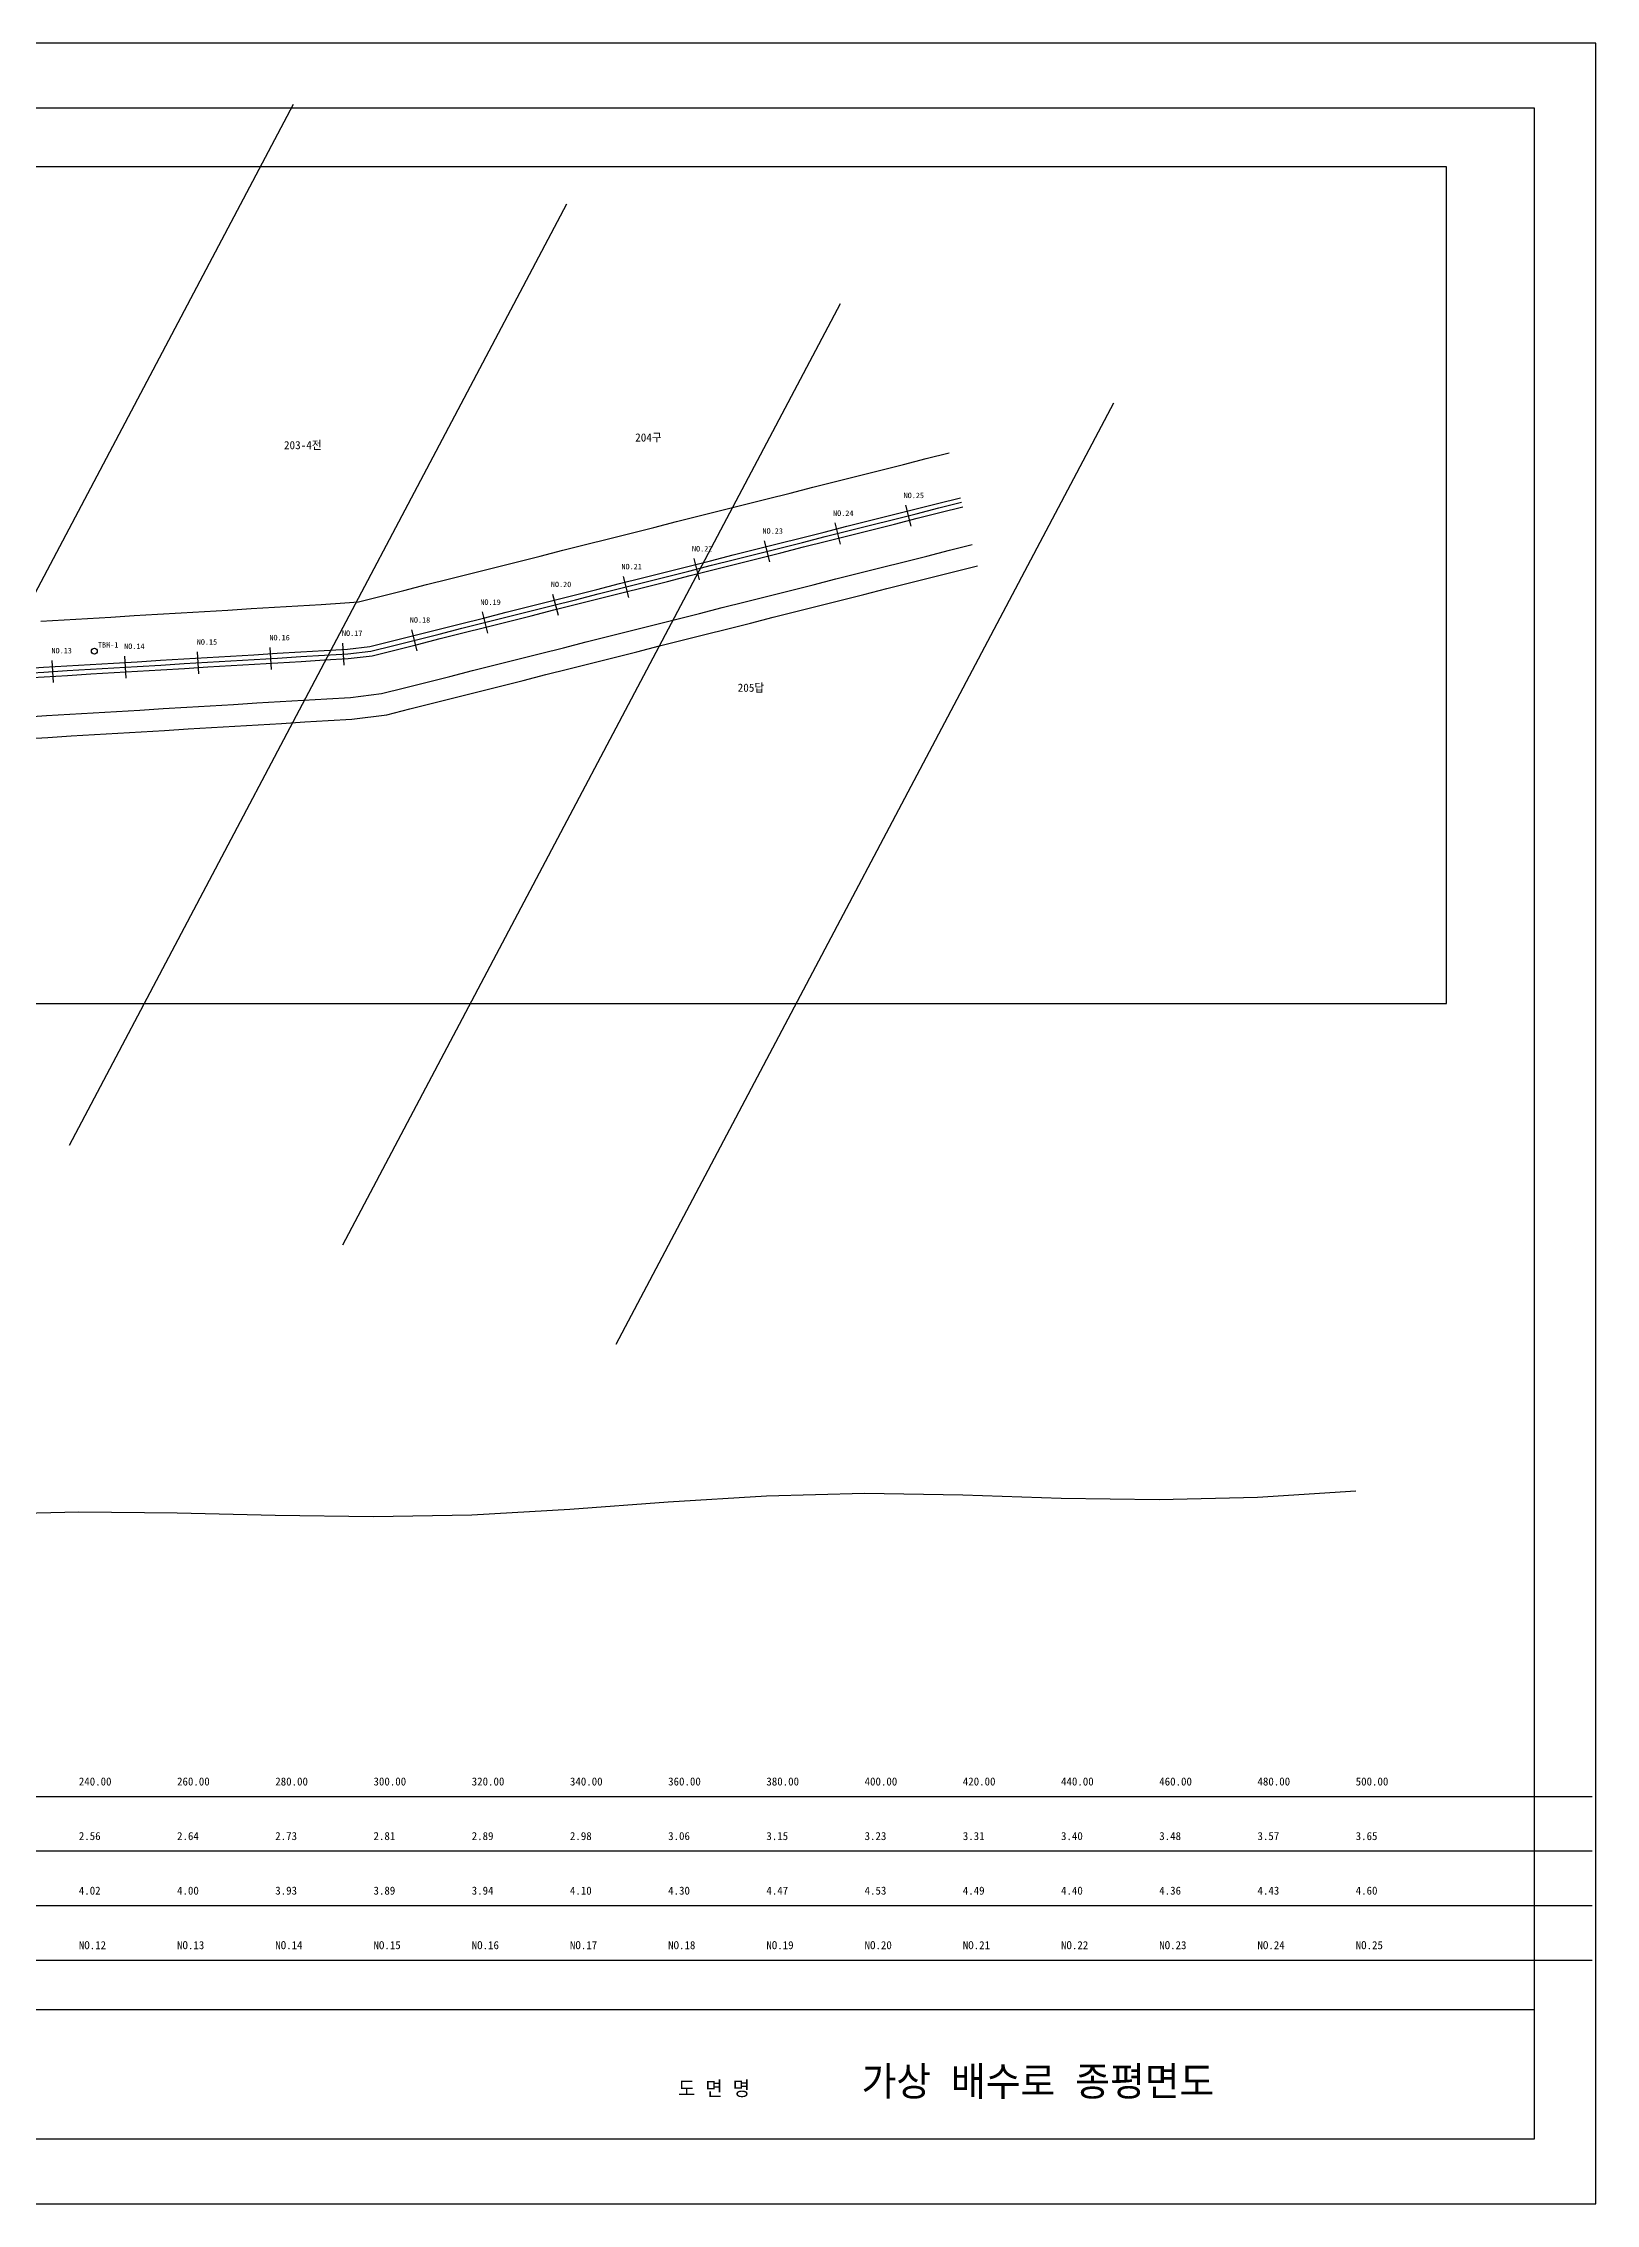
# Model space of a CAD drawing. Header units: millimetres. Extents: x 20000 to 30844, y 0 to 659.
# Drawn here: x 20414 to 20841, y 0 to 594 of the extents above; entities that cross this region are included whole.
import ezdxf

# ---------------------------------------------------------------- set-up
doc = ezdxf.new("R2010")
doc.units = ezdxf.units.MM
for name, color, linetype in [('CL', 1, 'Continuous'), ('FORM', 7, 'Continuous'), ('GROUND', 3, 'Continuous'), ('기준점', 1, 'Continuous'), ('도로', 8, 'Continuous'), ('수로', 5, 'Continuous'), ('지번', 3, 'Continuous'), ('측점', 2, 'Continuous'), ('테이블', 7, 'Continuous')]:
    doc.layers.add(name, color=color, linetype=linetype)

msp = doc.modelspace()

# ---------------------------------------------------------------- linework, layer by layer
at = {"layer": 'CL'}
msp.add_lwpolyline([(20407.94, 420.73), (20414.36, 421.12), (20420.79, 421.5), (20427.22, 421.89), (20433.65, 422.27), (20440.07, 422.66), (20446.5, 423.04), (20452.93, 423.43), (20459.36, 423.81), (20465.79, 424.2), (20472.21, 424.58), (20478.64, 424.97), (20485.07, 425.35), (20491.5, 425.74), (20497.92, 426.12), (20504.3, 426.84), (20510.55, 428.41), (20516.79, 429.99), (20523.03, 431.56), (20529.28, 433.14), (20535.52, 434.71), (20541.76, 436.29), (20548.01, 437.86), (20554.25, 439.44), (20560.5, 441.01), (20566.74, 442.59), (20572.98, 444.16), (20579.23, 445.74), (20585.47, 447.31), (20591.71, 448.89), (20597.96, 450.46), (20604.2, 452.04), (20610.45, 453.62), (20616.69, 455.19), (20622.93, 456.77), (20629.18, 458.34), (20635.42, 459.92), (20641.66, 461.49), (20647.91, 463.07), (20654.15, 464.64), (20660.4, 466.22), (20666.64, 467.79)], dxfattribs=at)
at = {"layer": 'FORM'}
msp.add_line((20016.82, 53.46), (20824.18, 53.46), dxfattribs=at)
for points in [[(20000, 0), (20841, 0), (20841, 594), (20000, 594)], [(20016.82, 17.82), (20824.18, 17.82), (20824.18, 576.18), (20016.82, 576.18)]]:
    msp.add_lwpolyline(points, close=True, dxfattribs=at)
at = {"layer": 'GROUND'}
msp.add_lwpolyline([(20397, 189.64), (20424, 190.25), (20451, 189.98), (20478, 189.29), (20505, 188.91), (20532, 189.44), (20559, 191), (20586, 192.99), (20613, 194.66), (20640, 195.34), (20667, 194.93), (20694, 194.04), (20721, 193.62), (20748, 194.29), (20775, 195.97)], dxfattribs=at)
at = {"layer": '기준점'}
msp.add_circle((20428.26, 426.85), 0.8, dxfattribs=at)
at = {"layer": '도로'}
for points in [[(20413.53, 435.09), (20419.95, 435.48), (20426.38, 435.86), (20432.81, 436.25), (20439.24, 436.63), (20445.66, 437.02), (20452.09, 437.4), (20458.52, 437.79), (20464.95, 438.17), (20471.38, 438.56), (20477.8, 438.94), (20484.23, 439.33), (20490.66, 439.71), (20497.09, 440.1), (20500.88, 440.41), (20507.12, 441.99), (20513.37, 443.56), (20519.61, 445.14), (20525.85, 446.71), (20532.1, 448.29), (20538.34, 449.86), (20544.58, 451.44), (20550.83, 453.01), (20557.07, 454.59), (20563.31, 456.16), (20569.56, 457.74), (20575.8, 459.31), (20582.05, 460.89), (20588.29, 462.46), (20594.53, 464.04), (20600.78, 465.61), (20607.02, 467.19), (20613.26, 468.76), (20619.51, 470.34), (20625.75, 471.92), (20632, 473.49), (20638.24, 475.07), (20644.48, 476.64), (20650.73, 478.22), (20656.97, 479.79), (20663.21, 481.37)], [(20408.65, 408.75), (20415.08, 409.14), (20421.51, 409.52), (20427.94, 409.91), (20434.36, 410.29), (20440.79, 410.68), (20447.22, 411.07), (20453.65, 411.45), (20460.08, 411.84), (20466.5, 412.22), (20472.93, 412.61), (20479.36, 412.99), (20485.79, 413.38), (20492.21, 413.76), (20498.64, 414.15), (20507.24, 415.2), (20513.48, 416.78), (20519.73, 418.35), (20525.97, 419.93), (20532.21, 421.5), (20538.46, 423.08), (20544.7, 424.65), (20550.94, 426.23), (20557.19, 427.8), (20563.43, 429.38), (20569.68, 430.95), (20575.92, 432.53), (20582.16, 434.1), (20588.41, 435.68), (20594.65, 437.25), (20600.89, 438.83), (20607.14, 440.4), (20613.38, 441.98), (20619.63, 443.55), (20625.87, 445.13), (20632.11, 446.71), (20638.36, 448.28), (20644.6, 449.86), (20650.84, 451.43), (20657.09, 453.01), (20663.33, 454.58), (20669.57, 456.16)], [(20409.01, 402.77), (20415.44, 403.15), (20421.87, 403.54), (20428.3, 403.92), (20434.72, 404.31), (20441.15, 404.69), (20447.58, 405.08), (20454.01, 405.46), (20460.43, 405.85), (20466.86, 406.23), (20473.29, 406.62), (20479.72, 407), (20486.15, 407.39), (20492.57, 407.77), (20499, 408.16), (20508.71, 409.38), (20514.95, 410.96), (20521.19, 412.53), (20527.44, 414.11), (20533.68, 415.68), (20539.92, 417.26), (20546.17, 418.83), (20552.41, 420.41), (20558.66, 421.98), (20564.9, 423.56), (20571.14, 425.14), (20577.39, 426.71), (20583.63, 428.29), (20589.87, 429.86), (20596.12, 431.44), (20602.36, 433.01), (20608.61, 434.59), (20614.85, 436.16), (20621.09, 437.74), (20627.34, 439.31), (20633.58, 440.89), (20639.82, 442.46), (20646.07, 444.04), (20652.31, 445.61), (20658.56, 447.19), (20664.8, 448.76), (20671.04, 450.34)]]:
    msp.add_lwpolyline(points, dxfattribs=at)
at = {"layer": '수로'}
for points in [[(20407.86, 422.03), (20414.29, 422.42), (20420.71, 422.8), (20427.14, 423.19), (20433.57, 423.57), (20440, 423.96), (20446.42, 424.34), (20452.85, 424.73), (20459.28, 425.11), (20465.71, 425.5), (20472.14, 425.88), (20478.56, 426.27), (20484.99, 426.65), (20491.42, 427.04), (20497.85, 427.42), (20503.98, 428.1), (20510.23, 429.67), (20516.47, 431.25), (20522.72, 432.82), (20528.96, 434.4), (20535.2, 435.97), (20541.45, 437.55), (20547.69, 439.12), (20553.93, 440.7), (20560.18, 442.27), (20566.42, 443.85), (20572.67, 445.42), (20578.91, 447), (20585.15, 448.57), (20591.4, 450.15), (20597.64, 451.73), (20603.88, 453.3), (20610.13, 454.88), (20616.37, 456.45), (20622.62, 458.03), (20628.86, 459.6), (20635.1, 461.18), (20641.35, 462.75), (20647.59, 464.33), (20653.83, 465.9), (20660.08, 467.48), (20666.32, 469.05)], [(20408.01, 419.44), (20414.44, 419.82), (20420.87, 420.21), (20427.3, 420.59), (20433.72, 420.98), (20440.15, 421.36), (20446.58, 421.75), (20453.01, 422.13), (20459.44, 422.52), (20465.86, 422.9), (20472.29, 423.29), (20478.72, 423.67), (20485.15, 424.06), (20491.57, 424.44), (20498, 424.83), (20504.62, 425.58), (20510.86, 427.15), (20517.11, 428.73), (20523.35, 430.3), (20529.6, 431.88), (20535.84, 433.45), (20542.08, 435.03), (20548.33, 436.6), (20554.57, 438.18), (20560.81, 439.75), (20567.06, 441.33), (20573.3, 442.9), (20579.55, 444.48), (20585.79, 446.05), (20592.03, 447.63), (20598.28, 449.2), (20604.52, 450.78), (20610.76, 452.35), (20617.01, 453.93), (20623.25, 455.5), (20629.49, 457.08), (20635.74, 458.66), (20641.98, 460.23), (20648.23, 461.81), (20654.47, 463.38), (20660.71, 464.96), (20666.96, 466.53)]]:
    msp.add_lwpolyline(points, dxfattribs=at)
at = {"layer": '지번'}
for p, q in [((20346.21, 318.37), (20482.98, 577.2)), ((20421.39, 291.01), (20558.16, 549.84)), ((20496.56, 263.65), (20633.34, 522.48)), ((20571.74, 236.29), (20708.51, 495.12))]:
    msp.add_line(p, q, dxfattribs=at)
at = {"layer": '측점'}
for p, q in [((20651.22, 466.99), (20652.68, 461.18)), ((20631.82, 462.1), (20633.29, 456.28)), ((20593.04, 452.32), (20594.51, 446.5)), ((20612.43, 457.21), (20613.9, 451.39)), ((20573.65, 447.42), (20575.11, 441.61)), ((20554.25, 442.53), (20555.72, 436.71)), ((20534.86, 437.64), (20536.33, 431.82)), ((20476.5, 427.85), (20476.86, 421.86)), ((20496.46, 429.04), (20496.82, 423.05)), ((20515.47, 432.75), (20516.94, 426.93)), ((20416.6, 424.26), (20416.96, 418.27)), ((20436.57, 425.45), (20436.93, 419.46)), ((20456.53, 426.65), (20456.89, 420.66))]:
    msp.add_line(p, q, dxfattribs=at)
at = {"layer": '테이블'}
for p, q in [((20035, 112), (20840, 112)), ((20035, 97), (20840, 97)), ((20035, 82), (20840, 82)), ((20035, 67), (20840, 67))]:
    msp.add_line(p, q, dxfattribs=at)
msp.add_lwpolyline([(20040, 330), (20800, 330), (20800, 560), (20040, 560)], close=True, dxfattribs=at)

# ---------------------------------------------------------------- texts
at = {"layer": 'FORM'}
for s, height, p in [('가상 배수로 종평면도', 8, (20639.16, 29.7)), ('도 면 명', 4, (20588.7, 29.7))]:
    msp.add_text(s, height=height, dxfattribs=at).set_placement(p)
at = {"layer": '기준점'}
msp.add_text('TBM-1', height=1.5, dxfattribs=at).set_placement((20429.26, 427.85))
at = {"layer": '지번'}
for s, p in [('203-4전', (20480.39, 482.37)), ('204구', (20576.94, 484.48)), ('205답', (20605.11, 415.69))]:
    msp.add_text(s, height=2.25, dxfattribs=at).set_placement(p)
at = {"layer": '측점'}
for s, p in [('NO.25', (20650.73, 468.93)), ('NO.24', (20631.33, 464.04)), ('NO.23', (20611.94, 459.15)), ('NO.22', (20592.55, 454.26)), ('NO.20', (20553.76, 444.47)), ('NO.21', (20573.16, 449.36)), ('NO.19', (20534.37, 439.58)), ('NO.18', (20514.98, 434.69)), ('NO.13', (20416.48, 426.25)), ('NO.14', (20436.45, 427.45)), ('NO.15', (20456.41, 428.65)), ('NO.16', (20476.38, 429.84)), ('NO.17', (20496.34, 431.04))]:
    msp.add_text(s, height=1.5, dxfattribs=at).set_placement(p)
at = {"layer": '테이블'}
for s, p in [('240.00', (20424, 115)), ('260.00', (20451, 115)), ('280.00', (20478, 115)), ('300.00', (20505, 115)), ('320.00', (20532, 115)), ('340.00', (20559, 115)), ('360.00', (20586, 115)), ('380.00', (20613, 115)), ('400.00', (20640, 115)), ('420.00', (20667, 115)), ('440.00', (20694, 115)), ('460.00', (20721, 115)), ('480.00', (20748, 115)), ('500.00', (20775, 115)), ('2.56', (20424, 100)), ('2.64', (20451, 100)), ('2.73', (20478, 100)), ('2.81', (20505, 100)), ('2.89', (20532, 100)), ('2.98', (20559, 100)), ('3.06', (20586, 100)), ('3.15', (20613, 100)), ('3.23', (20640, 100)), ('3.31', (20667, 100)), ('3.40', (20694, 100)), ('3.48', (20721, 100)), ('3.57', (20748, 100)), ('3.65', (20775, 100)), ('4.02', (20424, 85)), ('4.00', (20451, 85)), ('3.93', (20478, 85)), ('3.89', (20505, 85)), ('3.94', (20532, 85)), ('4.10', (20559, 85)), ('4.30', (20586, 85)), ('4.47', (20613, 85)), ('4.53', (20640, 85)), ('4.49', (20667, 85)), ('4.40', (20694, 85)), ('4.36', (20721, 85)), ('4.43', (20748, 85)), ('4.60', (20775, 85)), ('NO.12', (20424, 70)), ('NO.13', (20451, 70)), ('NO.14', (20478, 70)), ('NO.15', (20505, 70)), ('NO.16', (20532, 70)), ('NO.17', (20559, 70)), ('NO.18', (20586, 70)), ('NO.19', (20613, 70)), ('NO.20', (20640, 70)), ('NO.21', (20667, 70)), ('NO.22', (20694, 70)), ('NO.23', (20721, 70)), ('NO.24', (20748, 70)), ('NO.25', (20775, 70))]:
    msp.add_text(s, height=2.2, dxfattribs=at).set_placement(p)

doc.saveas('drawing.dxf')
